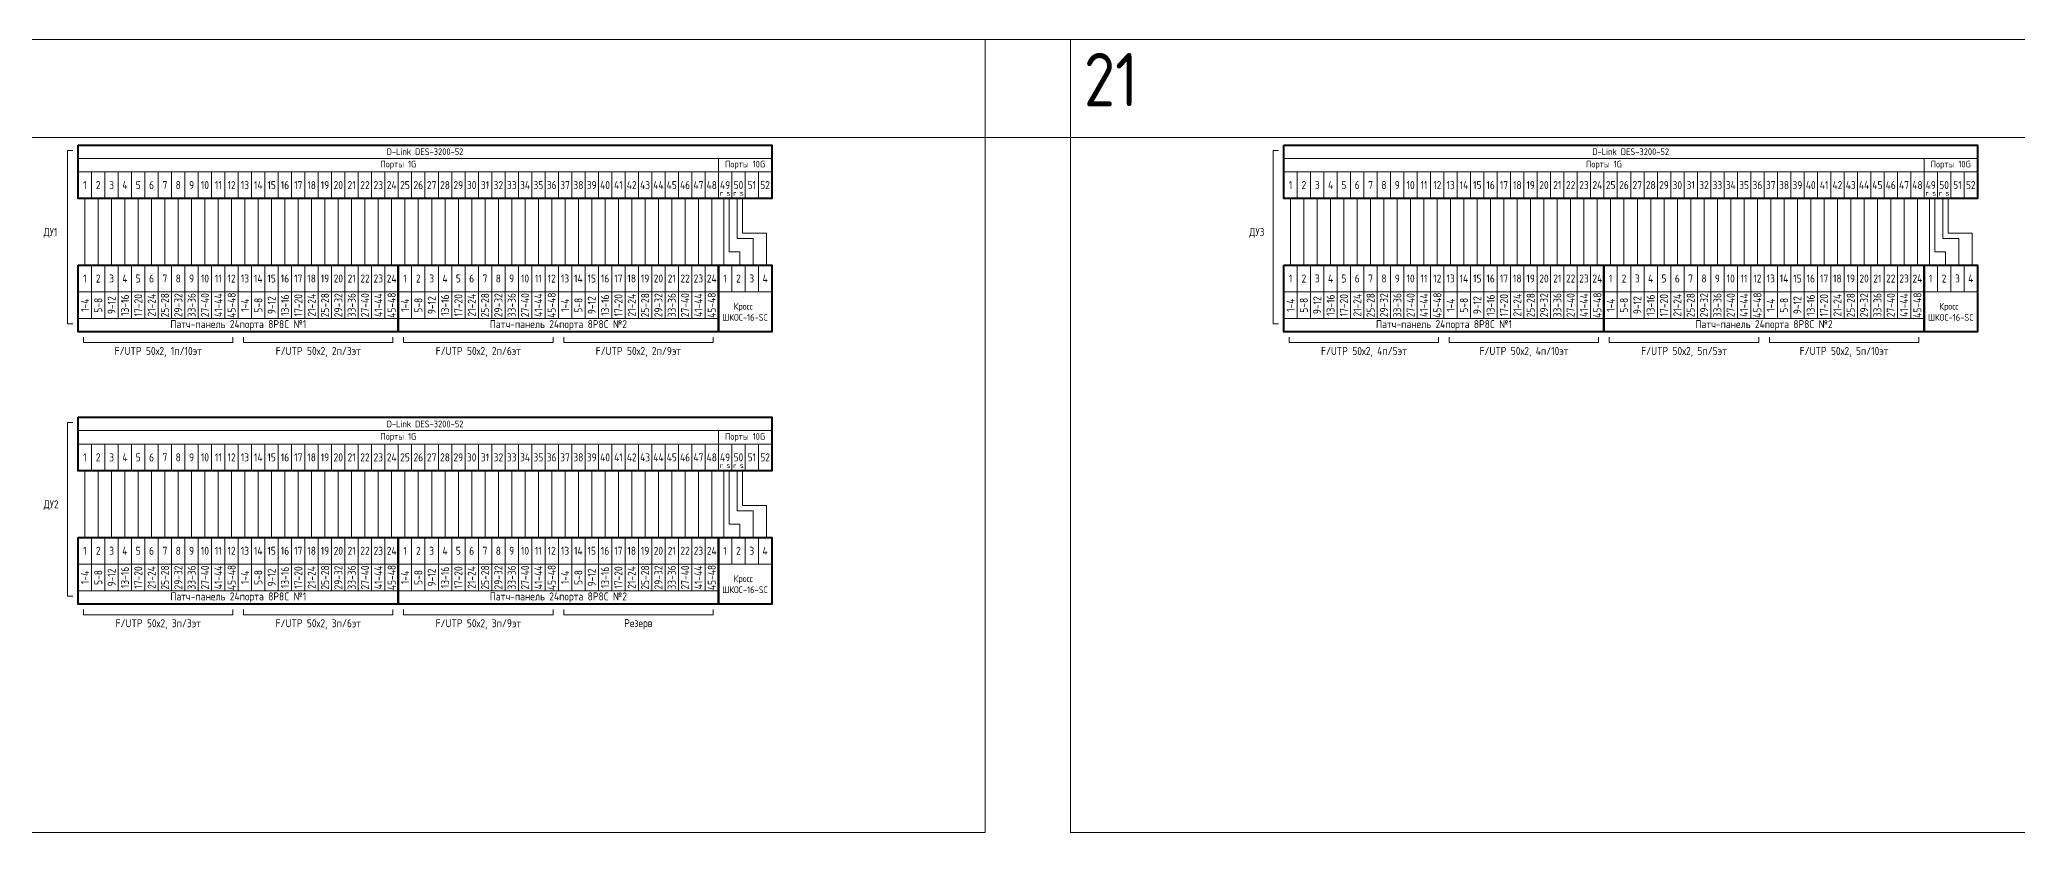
# Model space of a CAD drawing. Extents: x 6775 to 13793, y 2665 to 3972.
# Drawn here: x 8196 to 8938, y 2665 to 2962 of the extents above; entities that cross this region are included whole.
import ezdxf
from ezdxf.enums import TextEntityAlignment as Align

# ---------------------------------------------------------------- set-up
doc = ezdxf.new("R2010")
doc.units = 0
doc.header["$MEASUREMENT"] = 0
doc.layers.get('0').update_dxf_attribs({"linetype": 'CONTINUOUS'})
doc.layers.get('Defpoints').update_dxf_attribs({"linetype": 'CONTINUOUS'})
doc.styles.add('AViewportNPage', font='isocpeur.ttf')
doc.styles.add('мой', font='', dxfattribs={"width": 0.9, "height": 3})
doc.styles.get('мой').set_extended_font_data('GOST Common')

# ---------------------------------------------------------------- blocks, each defined once
blk = doc.blocks.new('*U17')
at = {"color": 7, "linetype": 'Continuous', "lineweight": 15}
blk.add_lwpolyline([(-210, -148.5), (210, -148.5), (210, 148.5), (-210, 148.5)], close=True, dxfattribs=at)
blk = doc.blocks.new('*U18')
at = {"color": 0, "linetype": 'ByBlock', "lineweight": -2, "transparency": 16777216}
for p in [(1356, 0), (1808, 0)]:
    blk.add_blockref('*U17', p, dxfattribs=at)
blk = doc.blocks.new('*U148')
at = {"color": 7, "linetype": 'Continuous', "lineweight": 20}
blk.add_lwpolyline([(2.5, 5), (-2.5, 5), (-2.5, -5), (2.5, -5)], close=True, dxfattribs=at)
blk = doc.blocks.new('*U149')
at = {"color": 0, "linetype": 'ByBlock', "lineweight": -2, "transparency": 16777216}
for p in [(0, 0), (5, 0), (10, 0), (15, 0), (20, 0), (25, 0), (30, 0), (35, 0), (40, 0), (45, 0), (50, 0), (55, 0), (60, 0), (65, 0), (70, 0), (75, 0), (80, 0), (85, 0), (90, 0), (95, 0), (100, 0), (105, 0), (110, 0), (115, 0), (120, 0), (125, 0), (130, 0), (135, 0), (140, 0), (145, 0), (150, 0), (155, 0), (160, 0), (165, 0), (170, 0), (175, 0), (180, 0), (185, 0), (190, 0), (195, 0), (200, 0), (205, 0), (210, 0), (215, 0), (220, 0), (225, 0), (230, 0), (235, 0), (240, 0), (245, 0), (250, 0), (255, 0)]:
    blk.add_blockref('*U148', p, dxfattribs=at)
blk = doc.blocks.new('*U146')
at = {"color": 7, "linetype": 'Continuous', "lineweight": 20}
blk.add_lwpolyline([(0, 12.5), (0, -12.5)], dxfattribs=at)
blk = doc.blocks.new('*U147')
at = {"color": 0, "linetype": 'ByBlock', "lineweight": -2, "transparency": 16777216}
for p in [(0, 0), (5, 0), (10, 0), (15, 0), (20, 0), (25, 0), (30, 0), (35, 0), (40, 0), (45, 0), (50, 0), (55, 0), (60, 0), (65, 0), (70, 0), (75, 0), (80, 0), (85, 0), (90, 0), (95, 0), (100, 0), (105, 0), (110, 0), (115, 0), (120, 0), (125, 0), (130, 0), (135, 0), (140, 0), (145, 0), (150, 0), (155, 0), (160, 0), (165, 0), (170, 0), (175, 0), (180, 0), (185, 0), (190, 0), (195, 0), (200, 0), (205, 0), (210, 0), (215, 0), (220, 0), (225, 0), (230, 0), (235, 0)]:
    blk.add_blockref('*U146', p, dxfattribs=at)
blk = doc.blocks.new('*U141')
at = {"color": 7, "linetype": 'Continuous', "lineweight": 20}
blk.add_lwpolyline([(2.5, 5), (-2.5, 5), (-2.5, -5), (2.5, -5)], close=True, dxfattribs=at)
blk = doc.blocks.new('*U140')
at = {"color": 0, "linetype": 'ByBlock', "lineweight": -2, "transparency": 16777216}
for p in [(0, 0), (5, 0), (10, 0), (15, 0), (20, 0), (25, 0), (30, 0), (35, 0), (40, 0), (45, 0), (50, 0), (55, 0), (60, 0), (65, 0), (70, 0), (75, 0), (80, 0), (85, 0), (90, 0), (95, 0), (100, 0), (105, 0), (110, 0), (115, 0)]:
    blk.add_blockref('*U141', p, dxfattribs=at)
blk = doc.blocks.new('*U142')
at = {"color": 7, "linetype": 'Continuous', "lineweight": 20}
blk.add_lwpolyline([(0, 12.5), (0, -12.5)], dxfattribs=at)
blk = doc.blocks.new('*U143')
at = {"color": 0, "linetype": 'ByBlock', "lineweight": -2, "transparency": 16777216}
for p in [(0, 0), (5, 0), (10, 0), (15, 0), (20, 0), (25, 0), (30, 0), (35, 0), (40, 0), (45, 0), (50, 0), (55, 0), (60, 0), (65, 0), (70, 0), (75, 0), (80, 0), (85, 0), (90, 0), (95, 0), (100, 0), (105, 0), (110, 0), (115, 0)]:
    blk.add_blockref('*U142', p, dxfattribs=at)
blk = doc.blocks.new('*U144')
at = {"color": 7, "linetype": 'Continuous', "lineweight": 20}
blk.add_lwpolyline([(2.5, 5), (-2.5, 5), (-2.5, -5), (2.5, -5)], close=True, dxfattribs=at)
blk = doc.blocks.new('*U145')
at = {"color": 0, "linetype": 'ByBlock', "lineweight": -2, "transparency": 16777216}
for p in [(0, 0), (5, 0), (10, 0), (15, 0), (20, 0), (25, 0), (30, 0), (35, 0), (40, 0), (45, 0), (50, 0), (55, 0), (60, 0), (65, 0), (70, 0), (75, 0), (80, 0), (85, 0), (90, 0), (95, 0), (100, 0), (105, 0), (110, 0), (115, 0), (120, 0), (125, 0), (130, 0), (135, 0), (140, 0), (145, 0), (150, 0), (155, 0), (160, 0), (165, 0), (170, 0), (175, 0), (180, 0), (185, 0), (190, 0), (195, 0), (200, 0), (205, 0), (210, 0), (215, 0), (220, 0), (225, 0), (230, 0), (235, 0), (240, 0), (245, 0), (250, 0), (255, 0)]:
    blk.add_blockref('*U144', p, dxfattribs=at)
blk = doc.blocks.new('*U139')
at = {"color": 7, "linetype": 'Continuous', "lineweight": 20}
blk.add_lwpolyline([(2.5, 5), (-2.5, 5), (-2.5, -5), (2.5, -5)], close=True, dxfattribs=at)
blk = doc.blocks.new('*U138')
at = {"color": 0, "linetype": 'ByBlock', "lineweight": -2, "transparency": 16777216}
for p in [(0, 0), (5, 0), (10, 0), (15, 0), (20, 0), (25, 0), (30, 0), (35, 0), (40, 0), (45, 0), (50, 0), (55, 0), (60, 0), (65, 0), (70, 0), (75, 0), (80, 0), (85, 0), (90, 0), (95, 0), (100, 0), (105, 0), (110, 0), (115, 0)]:
    blk.add_blockref('*U139', p, dxfattribs=at)
blk = doc.blocks.new('*T206')
at = {"layer": 'Defpoints', "color": 8, "linetype": 'ByBlock', "lineweight": 0, "transparency": 16777216}
for p, q in [((0, 0), (4068, 0)), ((0, 0), (0, -36.67)), ((452, 0), (452, -36.67)), ((904, 0), (904, -36.67)), ((1356, 0), (1356, -36.67)), ((1808, 0), (1808, -36.67)), ((2260, 0), (2260, -36.67)), ((2712, 0), (2712, -36.67)), ((3164, 0), (3164, -36.67)), ((3616, 0), (3616, -36.67)), ((4068, 0), (4068, -36.67)), ((0, -36.67), (4068, -36.67))]:
    blk.add_line(p, q, dxfattribs=at)
at = {"layer": 'Defpoints', "color": 5, "linetype": 'Continuous', "lineweight": 0, "transparency": 16777216, "char_height": 20, "width": 442, "attachment_point": 1, "style": 'мой'}
for s, insert in [('{\\fGOST Common|b0|i0|c204|p34;15}', (5, -5)), ('{\\fGOST Common|b0|i0|c204|p34;27', (457, -5)), ('23', (909, -5)), ('20', (1361, -5)), ('21', (1813, -5)), ('22', (2265, -5)), ('30', (2717, -5)), ('31', (3169, -5)), ('32', (3621, -5))]:
    blk.add_mtext(s, dxfattribs=dict(at, insert=insert))
blk = doc.blocks.new('*U222')
at = {"color": 7, "linetype": 'Continuous', "lineweight": 20}
blk.add_lwpolyline([(2.5, 5), (-2.5, 5), (-2.5, -5), (2.5, -5)], close=True, dxfattribs=at)
blk = doc.blocks.new('*U223')
at = {"color": 0, "linetype": 'ByBlock', "lineweight": -2, "transparency": 16777216}
for p in [(0, 0), (5, 0), (10, 0), (15, 0), (20, 0), (25, 0), (30, 0), (35, 0), (40, 0), (45, 0), (50, 0), (55, 0), (60, 0), (65, 0), (70, 0), (75, 0), (80, 0), (85, 0), (90, 0), (95, 0), (100, 0), (105, 0), (110, 0), (115, 0), (120, 0), (125, 0), (130, 0), (135, 0), (140, 0), (145, 0), (150, 0), (155, 0), (160, 0), (165, 0), (170, 0), (175, 0), (180, 0), (185, 0), (190, 0), (195, 0), (200, 0), (205, 0), (210, 0), (215, 0), (220, 0), (225, 0), (230, 0), (235, 0), (240, 0), (245, 0), (250, 0), (255, 0)]:
    blk.add_blockref('*U222', p, dxfattribs=at)
blk = doc.blocks.new('*U220')
at = {"color": 7, "linetype": 'Continuous', "lineweight": 20}
blk.add_lwpolyline([(0, 12.5), (0, -12.5)], dxfattribs=at)
blk = doc.blocks.new('*U221')
at = {"color": 0, "linetype": 'ByBlock', "lineweight": -2, "transparency": 16777216}
for p in [(0, 0), (5, 0), (10, 0), (15, 0), (20, 0), (25, 0), (30, 0), (35, 0), (40, 0), (45, 0), (50, 0), (55, 0), (60, 0), (65, 0), (70, 0), (75, 0), (80, 0), (85, 0), (90, 0), (95, 0), (100, 0), (105, 0), (110, 0), (115, 0), (120, 0), (125, 0), (130, 0), (135, 0), (140, 0), (145, 0), (150, 0), (155, 0), (160, 0), (165, 0), (170, 0), (175, 0), (180, 0), (185, 0), (190, 0), (195, 0), (200, 0), (205, 0), (210, 0), (215, 0), (220, 0), (225, 0), (230, 0), (235, 0)]:
    blk.add_blockref('*U220', p, dxfattribs=at)
blk = doc.blocks.new('*U224')
at = {"color": 7, "linetype": 'Continuous', "lineweight": 20}
blk.add_lwpolyline([(2.5, 5), (-2.5, 5), (-2.5, -5), (2.5, -5)], close=True, dxfattribs=at)
blk = doc.blocks.new('*U231')
at = {"color": 0, "linetype": 'ByBlock', "lineweight": -2, "transparency": 16777216}
for p in [(0, 0), (5, 0), (10, 0), (15, 0), (20, 0), (25, 0), (30, 0), (35, 0), (40, 0), (45, 0), (50, 0), (55, 0), (60, 0), (65, 0), (70, 0), (75, 0), (80, 0), (85, 0), (90, 0), (95, 0), (100, 0), (105, 0), (110, 0), (115, 0)]:
    blk.add_blockref('*U224', p, dxfattribs=at)
blk = doc.blocks.new('*U225')
at = {"color": 7, "linetype": 'Continuous', "lineweight": 20}
blk.add_lwpolyline([(0, 12.5), (0, -12.5)], dxfattribs=at)
blk = doc.blocks.new('*U226')
at = {"color": 0, "linetype": 'ByBlock', "lineweight": -2, "transparency": 16777216}
for p in [(0, 0), (5, 0), (10, 0), (15, 0), (20, 0), (25, 0), (30, 0), (35, 0), (40, 0), (45, 0), (50, 0), (55, 0), (60, 0), (65, 0), (70, 0), (75, 0), (80, 0), (85, 0), (90, 0), (95, 0), (100, 0), (105, 0), (110, 0), (115, 0)]:
    blk.add_blockref('*U225', p, dxfattribs=at)
blk = doc.blocks.new('*U227')
at = {"color": 7, "linetype": 'Continuous', "lineweight": 20}
blk.add_lwpolyline([(2.5, 5), (-2.5, 5), (-2.5, -5), (2.5, -5)], close=True, dxfattribs=at)
blk = doc.blocks.new('*U228')
at = {"color": 0, "linetype": 'ByBlock', "lineweight": -2, "transparency": 16777216}
for p in [(0, 0), (5, 0), (10, 0), (15, 0), (20, 0), (25, 0), (30, 0), (35, 0), (40, 0), (45, 0), (50, 0), (55, 0), (60, 0), (65, 0), (70, 0), (75, 0), (80, 0), (85, 0), (90, 0), (95, 0), (100, 0), (105, 0), (110, 0), (115, 0), (120, 0), (125, 0), (130, 0), (135, 0), (140, 0), (145, 0), (150, 0), (155, 0), (160, 0), (165, 0), (170, 0), (175, 0), (180, 0), (185, 0), (190, 0), (195, 0), (200, 0), (205, 0), (210, 0), (215, 0), (220, 0), (225, 0), (230, 0), (235, 0), (240, 0), (245, 0), (250, 0), (255, 0)]:
    blk.add_blockref('*U227', p, dxfattribs=at)
blk = doc.blocks.new('*U230')
at = {"color": 7, "linetype": 'Continuous', "lineweight": 20}
blk.add_lwpolyline([(2.5, 5), (-2.5, 5), (-2.5, -5), (2.5, -5)], close=True, dxfattribs=at)
blk = doc.blocks.new('*U229')
at = {"color": 0, "linetype": 'ByBlock', "lineweight": -2, "transparency": 16777216}
for p in [(0, 0), (5, 0), (10, 0), (15, 0), (20, 0), (25, 0), (30, 0), (35, 0), (40, 0), (45, 0), (50, 0), (55, 0), (60, 0), (65, 0), (70, 0), (75, 0), (80, 0), (85, 0), (90, 0), (95, 0), (100, 0), (105, 0), (110, 0), (115, 0)]:
    blk.add_blockref('*U230', p, dxfattribs=at)
blk = doc.blocks.new('*U261')
at = {"color": 7, "linetype": 'Continuous', "lineweight": 20}
blk.add_lwpolyline([(2.5, 5), (-2.5, 5), (-2.5, -5), (2.5, -5)], close=True, dxfattribs=at)
blk = doc.blocks.new('*U262')
at = {"color": 0, "linetype": 'ByBlock', "lineweight": -2, "transparency": 16777216}
for p in [(0, 0), (5, 0), (10, 0), (15, 0), (20, 0), (25, 0), (30, 0), (35, 0), (40, 0), (45, 0), (50, 0), (55, 0), (60, 0), (65, 0), (70, 0), (75, 0), (80, 0), (85, 0), (90, 0), (95, 0), (100, 0), (105, 0), (110, 0), (115, 0), (120, 0), (125, 0), (130, 0), (135, 0), (140, 0), (145, 0), (150, 0), (155, 0), (160, 0), (165, 0), (170, 0), (175, 0), (180, 0), (185, 0), (190, 0), (195, 0), (200, 0), (205, 0), (210, 0), (215, 0), (220, 0), (225, 0), (230, 0), (235, 0), (240, 0), (245, 0), (250, 0), (255, 0)]:
    blk.add_blockref('*U261', p, dxfattribs=at)
blk = doc.blocks.new('*U265')
at = {"color": 7, "linetype": 'Continuous', "lineweight": 20}
blk.add_lwpolyline([(0, 12.5), (0, -12.5)], dxfattribs=at)
blk = doc.blocks.new('*U266')
at = {"color": 0, "linetype": 'ByBlock', "lineweight": -2, "transparency": 16777216}
for p in [(0, 0), (5, 0), (10, 0), (15, 0), (20, 0), (25, 0), (30, 0), (35, 0), (40, 0), (45, 0), (50, 0), (55, 0), (60, 0), (65, 0), (70, 0), (75, 0), (80, 0), (85, 0), (90, 0), (95, 0), (100, 0), (105, 0), (110, 0), (115, 0), (120, 0), (125, 0), (130, 0), (135, 0), (140, 0), (145, 0), (150, 0), (155, 0), (160, 0), (165, 0), (170, 0), (175, 0), (180, 0), (185, 0), (190, 0), (195, 0), (200, 0), (205, 0), (210, 0), (215, 0), (220, 0), (225, 0), (230, 0), (235, 0)]:
    blk.add_blockref('*U265', p, dxfattribs=at)
blk = doc.blocks.new('*U258')
at = {"color": 7, "linetype": 'Continuous', "lineweight": 20}
blk.add_lwpolyline([(2.5, 5), (-2.5, 5), (-2.5, -5), (2.5, -5)], close=True, dxfattribs=at)
blk = doc.blocks.new('*U257')
at = {"color": 0, "linetype": 'ByBlock', "lineweight": -2, "transparency": 16777216}
for p in [(0, 0), (5, 0), (10, 0), (15, 0), (20, 0), (25, 0), (30, 0), (35, 0), (40, 0), (45, 0), (50, 0), (55, 0), (60, 0), (65, 0), (70, 0), (75, 0), (80, 0), (85, 0), (90, 0), (95, 0), (100, 0), (105, 0), (110, 0), (115, 0)]:
    blk.add_blockref('*U258', p, dxfattribs=at)
blk = doc.blocks.new('*U259')
at = {"color": 7, "linetype": 'Continuous', "lineweight": 20}
blk.add_lwpolyline([(0, 12.5), (0, -12.5)], dxfattribs=at)
blk = doc.blocks.new('*U260')
at = {"color": 0, "linetype": 'ByBlock', "lineweight": -2, "transparency": 16777216}
for p in [(0, 0), (5, 0), (10, 0), (15, 0), (20, 0), (25, 0), (30, 0), (35, 0), (40, 0), (45, 0), (50, 0), (55, 0), (60, 0), (65, 0), (70, 0), (75, 0), (80, 0), (85, 0), (90, 0), (95, 0), (100, 0), (105, 0), (110, 0), (115, 0)]:
    blk.add_blockref('*U259', p, dxfattribs=at)
blk = doc.blocks.new('*U263')
at = {"color": 7, "linetype": 'Continuous', "lineweight": 20}
blk.add_lwpolyline([(2.5, 5), (-2.5, 5), (-2.5, -5), (2.5, -5)], close=True, dxfattribs=at)
blk = doc.blocks.new('*U264')
at = {"color": 0, "linetype": 'ByBlock', "lineweight": -2, "transparency": 16777216}
for p in [(0, 0), (5, 0), (10, 0), (15, 0), (20, 0), (25, 0), (30, 0), (35, 0), (40, 0), (45, 0), (50, 0), (55, 0), (60, 0), (65, 0), (70, 0), (75, 0), (80, 0), (85, 0), (90, 0), (95, 0), (100, 0), (105, 0), (110, 0), (115, 0), (120, 0), (125, 0), (130, 0), (135, 0), (140, 0), (145, 0), (150, 0), (155, 0), (160, 0), (165, 0), (170, 0), (175, 0), (180, 0), (185, 0), (190, 0), (195, 0), (200, 0), (205, 0), (210, 0), (215, 0), (220, 0), (225, 0), (230, 0), (235, 0), (240, 0), (245, 0), (250, 0), (255, 0)]:
    blk.add_blockref('*U263', p, dxfattribs=at)
blk = doc.blocks.new('*U256')
at = {"color": 7, "linetype": 'Continuous', "lineweight": 20}
blk.add_lwpolyline([(2.5, 5), (-2.5, 5), (-2.5, -5), (2.5, -5)], close=True, dxfattribs=at)
blk = doc.blocks.new('*U255')
at = {"color": 0, "linetype": 'ByBlock', "lineweight": -2, "transparency": 16777216}
for p in [(0, 0), (5, 0), (10, 0), (15, 0), (20, 0), (25, 0), (30, 0), (35, 0), (40, 0), (45, 0), (50, 0), (55, 0), (60, 0), (65, 0), (70, 0), (75, 0), (80, 0), (85, 0), (90, 0), (95, 0), (100, 0), (105, 0), (110, 0), (115, 0)]:
    blk.add_blockref('*U256', p, dxfattribs=at)

msp = doc.modelspace()

# ---------------------------------------------------------------- linework, layer by layer
at = {"color": 7, "linetype": 'Continuous', "lineweight": 20}
for points in [[(8211, 2917.5), (8471, 2917.5), (8471, 2922.5), (8211, 2922.5)], [(8663, 2917.5), (8923, 2917.5), (8923, 2922.5), (8663, 2922.5)], [(8211, 2912.5), (8451, 2912.5), (8451, 2917.5), (8211, 2917.5)], [(8451, 2917.5), (8471, 2917.5), (8471, 2912.5), (8451, 2912.5)], [(8663, 2912.5), (8903, 2912.5), (8903, 2917.5), (8663, 2917.5)], [(8903, 2917.5), (8923, 2917.5), (8923, 2912.5), (8903, 2912.5)], [(8211, 2815.5), (8471, 2815.5), (8471, 2820.5), (8211, 2820.5)], [(8211, 2810.5), (8451, 2810.5), (8451, 2815.5), (8211, 2815.5)], [(8451, 2815.5), (8471, 2815.5), (8471, 2810.5), (8451, 2810.5)]]:
    msp.add_lwpolyline(points, close=True, dxfattribs=at)
at = {"color": 7, "linetype": 'Continuous', "lineweight": 40}
for points in [[(8211, 2922.5), (8471, 2922.5), (8471, 2902.5), (8211, 2902.5)], [(8663, 2922.5), (8923, 2922.5), (8923, 2902.5), (8663, 2902.5)], [(8211, 2877.5), (8331, 2877.5), (8331, 2852.5), (8211, 2852.5)], [(8331, 2877.5), (8451, 2877.5), (8451, 2852.5), (8331, 2852.5)], [(8451, 2877.5), (8471, 2877.5), (8471, 2852.5), (8451, 2852.5)], [(8663, 2877.5), (8783, 2877.5), (8783, 2852.5), (8663, 2852.5)], [(8783, 2877.5), (8903, 2877.5), (8903, 2852.5), (8783, 2852.5)], [(8903, 2877.5), (8923, 2877.5), (8923, 2852.5), (8903, 2852.5)], [(8211, 2820.5), (8471, 2820.5), (8471, 2800.5), (8211, 2800.5)], [(8211, 2775.5), (8331, 2775.5), (8331, 2750.5), (8211, 2750.5)], [(8331, 2775.5), (8451, 2775.5), (8451, 2750.5), (8331, 2750.5)], [(8451, 2775.5), (8471, 2775.5), (8471, 2750.5), (8451, 2750.5)]]:
    msp.add_lwpolyline(points, close=True, dxfattribs=at)
at = {"color": 7, "linetype": 'Continuous', "lineweight": 20}
for points in [[(8209, 2920.5), (8207, 2920.5), (8207, 2855.5), (8209, 2855.5)], [(8661, 2920.5), (8659, 2920.5), (8659, 2855.5), (8661, 2855.5)], [(8453, 2902.5), (8453, 2877.5)], [(8455, 2902.5), (8455, 2882.5), (8459, 2882.5), (8459, 2877.5)], [(8458, 2902.5), (8458, 2887.5), (8464, 2887.5), (8464, 2877.5)], [(8460, 2902.5), (8460, 2889.5), (8469, 2889.5), (8469, 2877.5)], [(8905, 2902.5), (8905, 2877.5)], [(8907, 2902.5), (8907, 2882.5), (8911, 2882.5), (8911, 2877.5)], [(8910, 2902.5), (8910, 2887.5), (8916, 2887.5), (8916, 2877.5)], [(8912, 2902.5), (8912, 2889.5), (8921, 2889.5), (8921, 2877.5)], [(8213, 2850.5), (8213, 2848.5), (8269, 2848.5), (8269, 2850.5)], [(8273, 2850.5), (8273, 2848.5), (8329, 2848.5), (8329, 2850.5)], [(8333, 2850.5), (8333, 2848.5), (8389, 2848.5), (8389, 2850.5)], [(8393, 2850.5), (8393, 2848.5), (8449, 2848.5), (8449, 2850.5)], [(8665, 2850.5), (8665, 2848.5), (8721, 2848.5), (8721, 2850.5)], [(8725, 2850.5), (8725, 2848.5), (8781, 2848.5), (8781, 2850.5)], [(8785, 2850.5), (8785, 2848.5), (8841, 2848.5), (8841, 2850.5)], [(8845, 2850.5), (8845, 2848.5), (8901, 2848.5), (8901, 2850.5)], [(8209, 2818.5), (8207, 2818.5), (8207, 2753.5), (8209, 2753.5)], [(8453, 2800.5), (8453, 2775.5)], [(8455, 2800.5), (8455, 2780.5), (8459, 2780.5), (8459, 2775.5)], [(8458, 2800.5), (8458, 2785.5), (8464, 2785.5), (8464, 2775.5)], [(8460, 2800.5), (8460, 2787.5), (8469, 2787.5), (8469, 2775.5)], [(8213, 2748.5), (8213, 2746.5), (8269, 2746.5), (8269, 2748.5)], [(8273, 2748.5), (8273, 2746.5), (8329, 2746.5), (8329, 2748.5)], [(8333, 2748.5), (8333, 2746.5), (8389, 2746.5), (8389, 2748.5)], [(8393, 2748.5), (8393, 2746.5), (8449, 2746.5), (8449, 2748.5)]]:
    msp.add_lwpolyline(points, dxfattribs=at)

# ---------------------------------------------------------------- block references
at = {"color": 7, "linetype": 'Continuous', "lineweight": 15}
msp.add_blockref('*U18', (6985, 2813.5), dxfattribs=at)
msp.add_blockref('*T206', (6775, 2962))
at = {"color": 7, "linetype": 'Continuous', "lineweight": 20}
for name, p in [('*U223', (8213.5, 2907.5)), ('*U149', (8665.5, 2907.5)), ('*U221', (8213.5, 2890)), ('*U226', (8213.5, 2890)), ('*U147', (8665.5, 2890)), ('*U143', (8665.5, 2890)), ('*U228', (8213.5, 2872.5)), ('*U145', (8665.5, 2872.5)), ('*U231', (8213.5, 2862.5)), ('*U229', (8333.5, 2862.5)), ('*U140', (8665.5, 2862.5)), ('*U138', (8785.5, 2862.5)), ('*U262', (8213.5, 2805.5)), ('*U266', (8213.5, 2788)), ('*U260', (8213.5, 2788)), ('*U264', (8213.5, 2770.5)), ('*U257', (8213.5, 2760.5)), ('*U255', (8333.5, 2760.5))]:
    msp.add_blockref(name, p, dxfattribs=at)

# ---------------------------------------------------------------- texts
at = {"color": 7, "style": 'мой', "width": 0.9}
for s, height, rotation, p in [('1', 3, 359.86157, (8213.5, 2907.5)), ('2', 3, 359.86157, (8218.5, 2907.5)), ('3', 3, 359.86157, (8223.5, 2907.5)), ('4', 3, 359.86157, (8228.5, 2907.5)), ('5', 3, 359.86157, (8233.5, 2907.5)), ('6', 3, 359.86157, (8238.5, 2907.5)), ('7', 3, 359.86157, (8243.5, 2907.5)), ('8', 3, 359.86157, (8248.5, 2907.5)), ('9', 3, 359.86157, (8253.5, 2907.5)), ('10', 3, 359.86157, (8258.5, 2907.5)), ('11', 3, 359.86157, (8263.5, 2907.5)), ('12', 3, 359.86157, (8268.5, 2907.5)), ('13', 3, 359.86157, (8273.5, 2907.5)), ('14', 3, 359.86157, (8278.5, 2907.5)), ('15', 3, 359.86157, (8283.5, 2907.5)), ('16', 3, 359.86157, (8288.5, 2907.5)), ('17', 3, 359.86157, (8293.5, 2907.5)), ('18', 3, 359.86157, (8298.5, 2907.5)), ('19', 3, 359.86157, (8303.5, 2907.5)), ('20', 3, 359.86157, (8308.5, 2907.5)), ('21', 3, 359.86157, (8313.5, 2907.5)), ('22', 3, 359.86157, (8318.5, 2907.5)), ('23', 3, 359.86157, (8323.5, 2907.5)), ('24', 3, 359.86157, (8328.5, 2907.5)), ('25', 3, 359.86157, (8333.5, 2907.5)), ('26', 3, 359.86157, (8338.5, 2907.5)), ('27', 3, 359.86157, (8343.5, 2907.5)), ('28', 3, 359.86157, (8348.5, 2907.5)), ('29', 3, 359.86157, (8353.5, 2907.5)), ('30', 3, 359.86157, (8358.5, 2907.5)), ('31', 3, 359.86157, (8363.5, 2907.5)), ('32', 3, 359.86157, (8368.5, 2907.5)), ('33', 3, 359.86157, (8373.5, 2907.5)), ('34', 3, 359.86157, (8378.5, 2907.5)), ('35', 3, 359.86157, (8383.5, 2907.5)), ('36', 3, 359.86157, (8388.5, 2907.5)), ('37', 3, 359.86157, (8393.5, 2907.5)), ('38', 3, 359.86157, (8398.5, 2907.5)), ('39', 3, 359.86157, (8403.5, 2907.5)), ('40', 3, 359.86157, (8408.5, 2907.5)), ('41', 3, 359.86157, (8413.5, 2907.5)), ('42', 3, 359.86157, (8418.5, 2907.5)), ('43', 3, 359.86157, (8423.5, 2907.5)), ('44', 3, 359.86157, (8428.5, 2907.5)), ('45', 3, 359.86157, (8433.5, 2907.5)), ('46', 3, 359.86157, (8438.5, 2907.5)), ('47', 3, 359.86157, (8443.5, 2907.5)), ('48', 3, 359.86157, (8448.5, 2907.5)), ('49', 3, 359.86157, (8453.5, 2907.5)), ('50', 3, 359.86157, (8458.5, 2907.5)), ('51', 3, 359.86157, (8463.5, 2907.5)), ('52', 3, 359.86157, (8468.5, 2907.5)), ('1', 3, 359.86157, (8665.5, 2907.5)), ('2', 3, 359.86157, (8670.5, 2907.5)), ('3', 3, 359.86157, (8675.5, 2907.5)), ('4', 3, 359.86157, (8680.5, 2907.5)), ('5', 3, 359.86157, (8685.5, 2907.5)), ('6', 3, 359.86157, (8690.5, 2907.5)), ('7', 3, 359.86157, (8695.5, 2907.5)), ('8', 3, 359.86157, (8700.5, 2907.5)), ('9', 3, 359.86157, (8705.5, 2907.5)), ('10', 3, 359.86157, (8710.5, 2907.5)), ('11', 3, 359.86157, (8715.5, 2907.5)), ('12', 3, 359.86157, (8720.5, 2907.5)), ('13', 3, 359.86157, (8725.5, 2907.5)), ('14', 3, 359.86157, (8730.5, 2907.5)), ('15', 3, 359.86157, (8735.5, 2907.5)), ('16', 3, 359.86157, (8740.5, 2907.5)), ('17', 3, 359.86157, (8745.5, 2907.5)), ('18', 3, 359.86157, (8750.5, 2907.5)), ('19', 3, 359.86157, (8755.5, 2907.5)), ('20', 3, 359.86157, (8760.5, 2907.5)), ('21', 3, 359.86157, (8765.5, 2907.5)), ('22', 3, 359.86157, (8770.5, 2907.5)), ('23', 3, 359.86157, (8775.5, 2907.5)), ('24', 3, 359.86157, (8780.5, 2907.5)), ('25', 3, 359.86157, (8785.5, 2907.5)), ('26', 3, 359.86157, (8790.5, 2907.5)), ('27', 3, 359.86157, (8795.5, 2907.5)), ('28', 3, 359.86157, (8800.5, 2907.5)), ('29', 3, 359.86157, (8805.5, 2907.5)), ('30', 3, 359.86157, (8810.5, 2907.5)), ('31', 3, 359.86157, (8815.5, 2907.5)), ('32', 3, 359.86157, (8820.5, 2907.5)), ('33', 3, 359.86157, (8825.5, 2907.5)), ('34', 3, 359.86157, (8830.5, 2907.5)), ('35', 3, 359.86157, (8835.5, 2907.5)), ('36', 3, 359.86157, (8840.5, 2907.5)), ('37', 3, 359.86157, (8845.5, 2907.5)), ('38', 3, 359.86157, (8850.5, 2907.5)), ('39', 3, 359.86157, (8855.5, 2907.5)), ('40', 3, 359.86157, (8860.5, 2907.5)), ('41', 3, 359.86157, (8865.5, 2907.5)), ('42', 3, 359.86157, (8870.5, 2907.5)), ('43', 3, 359.86157, (8875.5, 2907.5)), ('44', 3, 359.86157, (8880.5, 2907.5)), ('45', 3, 359.86157, (8885.5, 2907.5)), ('46', 3, 359.86157, (8890.5, 2907.5)), ('47', 3, 359.86157, (8895.5, 2907.5)), ('48', 3, 359.86157, (8900.5, 2907.5)), ('49', 3, 359.86157, (8905.5, 2907.5)), ('50', 3, 359.86157, (8910.5, 2907.5)), ('51', 3, 359.86157, (8915.5, 2907.5)), ('52', 3, 359.86157, (8920.5, 2907.5)), ('r s', 2, 359.86157, (8453.5, 2904.5)), ('r s', 2, 359.86157, (8458.5, 2904.5)), ('r s', 2, 359.86157, (8905.5, 2904.5)), ('r s', 2, 359.86157, (8910.5, 2904.5)), ('1', 3, 359.86157, (8213.5, 2872.5)), ('1', 3, 359.86157, (8213.5, 2872.5)), ('2', 3, 359.86157, (8218.5, 2872.5)), ('3', 3, 359.86157, (8223.5, 2872.5)), ('4', 3, 359.86157, (8228.5, 2872.5)), ('5', 3, 359.86157, (8233.5, 2872.5)), ('6', 3, 359.86157, (8238.5, 2872.5)), ('7', 3, 359.86157, (8243.5, 2872.5)), ('8', 3, 359.86157, (8248.5, 2872.5)), ('9', 3, 359.86157, (8253.5, 2872.5)), ('10', 3, 359.86157, (8258.5, 2872.5)), ('11', 3, 359.86157, (8263.5, 2872.5)), ('12', 3, 359.86157, (8268.5, 2872.5)), ('13', 3, 359.86157, (8273.5, 2872.5)), ('14', 3, 359.86157, (8278.5, 2872.5)), ('15', 3, 359.86157, (8283.5, 2872.5)), ('16', 3, 359.86157, (8288.5, 2872.5)), ('17', 3, 359.86157, (8293.5, 2872.5)), ('18', 3, 359.86157, (8298.5, 2872.5)), ('19', 3, 359.86157, (8303.5, 2872.5)), ('20', 3, 359.86157, (8308.5, 2872.5)), ('21', 3, 359.86157, (8313.5, 2872.5)), ('22', 3, 359.86157, (8318.5, 2872.5)), ('23', 3, 359.86157, (8323.5, 2872.5)), ('24', 3, 359.86157, (8328.5, 2872.5)), ('1', 3, 359.86157, (8333.5, 2872.5)), ('1', 3, 359.86157, (8333.5, 2872.5)), ('2', 3, 359.86157, (8338.5, 2872.5)), ('3', 3, 359.86157, (8343.5, 2872.5)), ('4', 3, 359.86157, (8348.5, 2872.5)), ('5', 3, 359.86157, (8353.5, 2872.5)), ('6', 3, 359.86157, (8358.5, 2872.5)), ('7', 3, 359.86157, (8363.5, 2872.5)), ('8', 3, 359.86157, (8368.5, 2872.5)), ('9', 3, 359.86157, (8373.5, 2872.5)), ('10', 3, 359.86157, (8378.5, 2872.5)), ('11', 3, 359.86157, (8383.5, 2872.5)), ('12', 3, 359.86157, (8388.5, 2872.5)), ('13', 3, 359.86157, (8393.5, 2872.5)), ('14', 3, 359.86157, (8398.5, 2872.5)), ('15', 3, 359.86157, (8403.5, 2872.5)), ('16', 3, 359.86157, (8408.5, 2872.5)), ('17', 3, 359.86157, (8413.5, 2872.5)), ('18', 3, 359.86157, (8418.5, 2872.5)), ('19', 3, 359.86157, (8423.5, 2872.5)), ('20', 3, 359.86157, (8428.5, 2872.5)), ('21', 3, 359.86157, (8433.5, 2872.5)), ('22', 3, 359.86157, (8438.5, 2872.5)), ('23', 3, 359.86157, (8443.5, 2872.5)), ('24', 3, 359.86157, (8448.5, 2872.5)), ('1', 3, 359.86157, (8453.5, 2872.5)), ('2', 3, 359.86157, (8458.5, 2872.5)), ('3', 3, 359.86157, (8463.5, 2872.5)), ('4', 3, 359.86157, (8468.5, 2872.5)), ('1', 3, 359.86157, (8665.5, 2872.5)), ('1', 3, 359.86157, (8665.5, 2872.5)), ('2', 3, 359.86157, (8670.5, 2872.5)), ('3', 3, 359.86157, (8675.5, 2872.5)), ('4', 3, 359.86157, (8680.5, 2872.5)), ('5', 3, 359.86157, (8685.5, 2872.5)), ('6', 3, 359.86157, (8690.5, 2872.5)), ('7', 3, 359.86157, (8695.5, 2872.5)), ('8', 3, 359.86157, (8700.5, 2872.5)), ('9', 3, 359.86157, (8705.5, 2872.5)), ('10', 3, 359.86157, (8710.5, 2872.5)), ('11', 3, 359.86157, (8715.5, 2872.5)), ('12', 3, 359.86157, (8720.5, 2872.5)), ('13', 3, 359.86157, (8725.5, 2872.5)), ('14', 3, 359.86157, (8730.5, 2872.5)), ('15', 3, 359.86157, (8735.5, 2872.5)), ('16', 3, 359.86157, (8740.5, 2872.5)), ('17', 3, 359.86157, (8745.5, 2872.5)), ('18', 3, 359.86157, (8750.5, 2872.5)), ('19', 3, 359.86157, (8755.5, 2872.5)), ('20', 3, 359.86157, (8760.5, 2872.5)), ('21', 3, 359.86157, (8765.5, 2872.5)), ('22', 3, 359.86157, (8770.5, 2872.5)), ('23', 3, 359.86157, (8775.5, 2872.5)), ('24', 3, 359.86157, (8780.5, 2872.5)), ('1', 3, 359.86157, (8785.5, 2872.5)), ('1', 3, 359.86157, (8785.5, 2872.5)), ('2', 3, 359.86157, (8790.5, 2872.5)), ('3', 3, 359.86157, (8795.5, 2872.5)), ('4', 3, 359.86157, (8800.5, 2872.5)), ('5', 3, 359.86157, (8805.5, 2872.5)), ('6', 3, 359.86157, (8810.5, 2872.5)), ('7', 3, 359.86157, (8815.5, 2872.5)), ('8', 3, 359.86157, (8820.5, 2872.5)), ('9', 3, 359.86157, (8825.5, 2872.5)), ('10', 3, 359.86157, (8830.5, 2872.5)), ('11', 3, 359.86157, (8835.5, 2872.5)), ('12', 3, 359.86157, (8840.5, 2872.5)), ('13', 3, 359.86157, (8845.5, 2872.5)), ('14', 3, 359.86157, (8850.5, 2872.5)), ('15', 3, 359.86157, (8855.5, 2872.5)), ('16', 3, 359.86157, (8860.5, 2872.5)), ('17', 3, 359.86157, (8865.5, 2872.5)), ('18', 3, 359.86157, (8870.5, 2872.5)), ('19', 3, 359.86157, (8875.5, 2872.5)), ('20', 3, 359.86157, (8880.5, 2872.5)), ('21', 3, 359.86157, (8885.5, 2872.5)), ('22', 3, 359.86157, (8890.5, 2872.5)), ('23', 3, 359.86157, (8895.5, 2872.5)), ('24', 3, 359.86157, (8900.5, 2872.5)), ('1', 3, 359.86157, (8905.5, 2872.5)), ('2', 3, 359.86157, (8910.5, 2872.5)), ('3', 3, 359.86157, (8915.5, 2872.5)), ('4', 3, 359.86157, (8920.5, 2872.5)), ('1-4', 3, 89.86157, (8213.5, 2862.5)), ('5-8', 3, 89.86157, (8218.5, 2862.5)), ('9-12', 3, 89.86157, (8223.5, 2862.5)), ('13-16', 3, 89.86157, (8228.5, 2862.5)), ('17-20', 3, 89.86157, (8233.5, 2862.5)), ('21-24', 3, 89.86157, (8238.5, 2862.5)), ('25-28', 3, 89.86157, (8243.5, 2862.5)), ('29-32', 3, 89.86157, (8248.5, 2862.5)), ('33-36', 3, 89.86157, (8253.5, 2862.5)), ('27-40', 3, 89.86157, (8258.5, 2862.5)), ('41-44', 3, 89.86157, (8263.5, 2862.5)), ('45-48', 3, 89.86157, (8268.5, 2862.5)), ('1-4', 3, 89.86157, (8273.5, 2862.5)), ('5-8', 3, 89.86157, (8278.5, 2862.5)), ('9-12', 3, 89.86157, (8283.5, 2862.5)), ('13-16', 3, 89.86157, (8288.5, 2862.5)), ('17-20', 3, 89.86157, (8293.5, 2862.5)), ('21-24', 3, 89.86157, (8298.5, 2862.5)), ('25-28', 3, 89.86157, (8303.5, 2862.5)), ('29-32', 3, 89.86157, (8308.5, 2862.5)), ('33-36', 3, 89.86157, (8313.5, 2862.5)), ('27-40', 3, 89.86157, (8318.5, 2862.5)), ('41-44', 3, 89.86157, (8323.5, 2862.5)), ('45-48', 3, 89.86157, (8328.5, 2862.5)), ('1-4', 3, 89.86157, (8333.5, 2862.5)), ('5-8', 3, 89.86157, (8338.5, 2862.5)), ('9-12', 3, 89.86157, (8343.5, 2862.5)), ('13-16', 3, 89.86157, (8348.5, 2862.5)), ('17-20', 3, 89.86157, (8353.5, 2862.5)), ('21-24', 3, 89.86157, (8358.5, 2862.5)), ('25-28', 3, 89.86157, (8363.5, 2862.5)), ('29-32', 3, 89.86157, (8368.5, 2862.5)), ('33-36', 3, 89.86157, (8373.5, 2862.5)), ('27-40', 3, 89.86157, (8378.5, 2862.5)), ('41-44', 3, 89.86157, (8383.5, 2862.5)), ('45-48', 3, 89.86157, (8388.5, 2862.5)), ('1-4', 3, 89.86157, (8393.5, 2862.5)), ('5-8', 3, 89.86157, (8398.5, 2862.5)), ('9-12', 3, 89.86157, (8403.5, 2862.5)), ('13-16', 3, 89.86157, (8408.5, 2862.5)), ('17-20', 3, 89.86157, (8413.5, 2862.5)), ('21-24', 3, 89.86157, (8418.5, 2862.5)), ('25-28', 3, 89.86157, (8423.5, 2862.5)), ('29-32', 3, 89.86157, (8428.5, 2862.5)), ('33-36', 3, 89.86157, (8433.5, 2862.5)), ('27-40', 3, 89.86157, (8438.5, 2862.5)), ('41-44', 3, 89.86157, (8443.5, 2862.5)), ('45-48', 3, 89.86157, (8448.5, 2862.5)), ('1-4', 3, 89.86157, (8665.5, 2862.5)), ('5-8', 3, 89.86157, (8670.5, 2862.5)), ('9-12', 3, 89.86157, (8675.5, 2862.5)), ('13-16', 3, 89.86157, (8680.5, 2862.5)), ('17-20', 3, 89.86157, (8685.5, 2862.5)), ('21-24', 3, 89.86157, (8690.5, 2862.5)), ('25-28', 3, 89.86157, (8695.5, 2862.5)), ('29-32', 3, 89.86157, (8700.5, 2862.5)), ('33-36', 3, 89.86157, (8705.5, 2862.5)), ('27-40', 3, 89.86157, (8710.5, 2862.5)), ('41-44', 3, 89.86157, (8715.5, 2862.5)), ('45-48', 3, 89.86157, (8720.5, 2862.5)), ('1-4', 3, 89.86157, (8725.5, 2862.5)), ('5-8', 3, 89.86157, (8730.5, 2862.5)), ('9-12', 3, 89.86157, (8735.5, 2862.5)), ('13-16', 3, 89.86157, (8740.5, 2862.5)), ('17-20', 3, 89.86157, (8745.5, 2862.5)), ('21-24', 3, 89.86157, (8750.5, 2862.5)), ('25-28', 3, 89.86157, (8755.5, 2862.5)), ('29-32', 3, 89.86157, (8760.5, 2862.5)), ('33-36', 3, 89.86157, (8765.5, 2862.5)), ('27-40', 3, 89.86157, (8770.5, 2862.5)), ('41-44', 3, 89.86157, (8775.5, 2862.5)), ('45-48', 3, 89.86157, (8780.5, 2862.5)), ('1-4', 3, 89.86157, (8785.5, 2862.5)), ('5-8', 3, 89.86157, (8790.5, 2862.5)), ('9-12', 3, 89.86157, (8795.5, 2862.5)), ('13-16', 3, 89.86157, (8800.5, 2862.5)), ('17-20', 3, 89.86157, (8805.5, 2862.5)), ('21-24', 3, 89.86157, (8810.5, 2862.5)), ('25-28', 3, 89.86157, (8815.5, 2862.5)), ('29-32', 3, 89.86157, (8820.5, 2862.5)), ('33-36', 3, 89.86157, (8825.5, 2862.5)), ('27-40', 3, 89.86157, (8830.5, 2862.5)), ('41-44', 3, 89.86157, (8835.5, 2862.5)), ('45-48', 3, 89.86157, (8840.5, 2862.5)), ('1-4', 3, 89.86157, (8845.5, 2862.5)), ('5-8', 3, 89.86157, (8850.5, 2862.5)), ('9-12', 3, 89.86157, (8855.5, 2862.5)), ('13-16', 3, 89.86157, (8860.5, 2862.5)), ('17-20', 3, 89.86157, (8865.5, 2862.5)), ('21-24', 3, 89.86157, (8870.5, 2862.5)), ('25-28', 3, 89.86157, (8875.5, 2862.5)), ('29-32', 3, 89.86157, (8880.5, 2862.5)), ('33-36', 3, 89.86157, (8885.5, 2862.5)), ('27-40', 3, 89.86157, (8890.5, 2862.5)), ('41-44', 3, 89.86157, (8895.5, 2862.5)), ('45-48', 3, 89.86157, (8900.5, 2862.5)), ('1', 3, 359.86157, (8213.5, 2805.5)), ('2', 3, 359.86157, (8218.5, 2805.5)), ('3', 3, 359.86157, (8223.5, 2805.5)), ('4', 3, 359.86157, (8228.5, 2805.5)), ('5', 3, 359.86157, (8233.5, 2805.5)), ('6', 3, 359.86157, (8238.5, 2805.5)), ('7', 3, 359.86157, (8243.5, 2805.5)), ('8', 3, 359.86157, (8248.5, 2805.5)), ('9', 3, 359.86157, (8253.5, 2805.5)), ('10', 3, 359.86157, (8258.5, 2805.5)), ('11', 3, 359.86157, (8263.5, 2805.5)), ('12', 3, 359.86157, (8268.5, 2805.5)), ('13', 3, 359.86157, (8273.5, 2805.5)), ('14', 3, 359.86157, (8278.5, 2805.5)), ('15', 3, 359.86157, (8283.5, 2805.5)), ('16', 3, 359.86157, (8288.5, 2805.5)), ('17', 3, 359.86157, (8293.5, 2805.5)), ('18', 3, 359.86157, (8298.5, 2805.5)), ('19', 3, 359.86157, (8303.5, 2805.5)), ('20', 3, 359.86157, (8308.5, 2805.5)), ('21', 3, 359.86157, (8313.5, 2805.5)), ('22', 3, 359.86157, (8318.5, 2805.5)), ('23', 3, 359.86157, (8323.5, 2805.5)), ('24', 3, 359.86157, (8328.5, 2805.5)), ('25', 3, 359.86157, (8333.5, 2805.5)), ('26', 3, 359.86157, (8338.5, 2805.5)), ('27', 3, 359.86157, (8343.5, 2805.5)), ('28', 3, 359.86157, (8348.5, 2805.5)), ('29', 3, 359.86157, (8353.5, 2805.5)), ('30', 3, 359.86157, (8358.5, 2805.5)), ('31', 3, 359.86157, (8363.5, 2805.5)), ('32', 3, 359.86157, (8368.5, 2805.5)), ('33', 3, 359.86157, (8373.5, 2805.5)), ('34', 3, 359.86157, (8378.5, 2805.5)), ('35', 3, 359.86157, (8383.5, 2805.5)), ('36', 3, 359.86157, (8388.5, 2805.5)), ('37', 3, 359.86157, (8393.5, 2805.5)), ('38', 3, 359.86157, (8398.5, 2805.5)), ('39', 3, 359.86157, (8403.5, 2805.5)), ('40', 3, 359.86157, (8408.5, 2805.5)), ('41', 3, 359.86157, (8413.5, 2805.5)), ('42', 3, 359.86157, (8418.5, 2805.5)), ('43', 3, 359.86157, (8423.5, 2805.5)), ('44', 3, 359.86157, (8428.5, 2805.5)), ('45', 3, 359.86157, (8433.5, 2805.5)), ('46', 3, 359.86157, (8438.5, 2805.5)), ('47', 3, 359.86157, (8443.5, 2805.5)), ('48', 3, 359.86157, (8448.5, 2805.5)), ('49', 3, 359.86157, (8453.5, 2805.5)), ('r s', 2, 359.86157, (8453.5, 2802.5)), ('50', 3, 359.86157, (8458.5, 2805.5)), ('r s', 2, 359.86157, (8458.5, 2802.5)), ('51', 3, 359.86157, (8463.5, 2805.5)), ('52', 3, 359.86157, (8468.5, 2805.5)), ('1', 3, 359.86157, (8213.5, 2770.5)), ('1', 3, 359.86157, (8213.5, 2770.5)), ('2', 3, 359.86157, (8218.5, 2770.5)), ('3', 3, 359.86157, (8223.5, 2770.5)), ('4', 3, 359.86157, (8228.5, 2770.5)), ('5', 3, 359.86157, (8233.5, 2770.5)), ('6', 3, 359.86157, (8238.5, 2770.5)), ('7', 3, 359.86157, (8243.5, 2770.5)), ('8', 3, 359.86157, (8248.5, 2770.5)), ('9', 3, 359.86157, (8253.5, 2770.5)), ('10', 3, 359.86157, (8258.5, 2770.5)), ('11', 3, 359.86157, (8263.5, 2770.5)), ('12', 3, 359.86157, (8268.5, 2770.5)), ('13', 3, 359.86157, (8273.5, 2770.5)), ('14', 3, 359.86157, (8278.5, 2770.5)), ('15', 3, 359.86157, (8283.5, 2770.5)), ('16', 3, 359.86157, (8288.5, 2770.5)), ('17', 3, 359.86157, (8293.5, 2770.5)), ('18', 3, 359.86157, (8298.5, 2770.5)), ('19', 3, 359.86157, (8303.5, 2770.5)), ('20', 3, 359.86157, (8308.5, 2770.5)), ('21', 3, 359.86157, (8313.5, 2770.5)), ('22', 3, 359.86157, (8318.5, 2770.5)), ('23', 3, 359.86157, (8323.5, 2770.5)), ('24', 3, 359.86157, (8328.5, 2770.5)), ('1', 3, 359.86157, (8333.5, 2770.5)), ('1', 3, 359.86157, (8333.5, 2770.5)), ('2', 3, 359.86157, (8338.5, 2770.5)), ('3', 3, 359.86157, (8343.5, 2770.5)), ('4', 3, 359.86157, (8348.5, 2770.5)), ('5', 3, 359.86157, (8353.5, 2770.5)), ('6', 3, 359.86157, (8358.5, 2770.5)), ('7', 3, 359.86157, (8363.5, 2770.5)), ('8', 3, 359.86157, (8368.5, 2770.5)), ('9', 3, 359.86157, (8373.5, 2770.5)), ('10', 3, 359.86157, (8378.5, 2770.5)), ('11', 3, 359.86157, (8383.5, 2770.5)), ('12', 3, 359.86157, (8388.5, 2770.5)), ('13', 3, 359.86157, (8393.5, 2770.5)), ('14', 3, 359.86157, (8398.5, 2770.5)), ('15', 3, 359.86157, (8403.5, 2770.5)), ('16', 3, 359.86157, (8408.5, 2770.5)), ('17', 3, 359.86157, (8413.5, 2770.5)), ('18', 3, 359.86157, (8418.5, 2770.5)), ('19', 3, 359.86157, (8423.5, 2770.5)), ('20', 3, 359.86157, (8428.5, 2770.5)), ('21', 3, 359.86157, (8433.5, 2770.5)), ('22', 3, 359.86157, (8438.5, 2770.5)), ('23', 3, 359.86157, (8443.5, 2770.5)), ('24', 3, 359.86157, (8448.5, 2770.5)), ('1', 3, 359.86157, (8453.5, 2770.5)), ('2', 3, 359.86157, (8458.5, 2770.5)), ('3', 3, 359.86157, (8463.5, 2770.5)), ('4', 3, 359.86157, (8468.5, 2770.5)), ('1-4', 3, 89.86157, (8213.5, 2760.5)), ('5-8', 3, 89.86157, (8218.5, 2760.5)), ('9-12', 3, 89.86157, (8223.5, 2760.5)), ('13-16', 3, 89.86157, (8228.5, 2760.5)), ('17-20', 3, 89.86157, (8233.5, 2760.5)), ('21-24', 3, 89.86157, (8238.5, 2760.5)), ('25-28', 3, 89.86157, (8243.5, 2760.5)), ('29-32', 3, 89.86157, (8248.5, 2760.5)), ('33-36', 3, 89.86157, (8253.5, 2760.5)), ('27-40', 3, 89.86157, (8258.5, 2760.5)), ('41-44', 3, 89.86157, (8263.5, 2760.5)), ('45-48', 3, 89.86157, (8268.5, 2760.5)), ('1-4', 3, 89.86157, (8273.5, 2760.5)), ('5-8', 3, 89.86157, (8278.5, 2760.5)), ('9-12', 3, 89.86157, (8283.5, 2760.5)), ('13-16', 3, 89.86157, (8288.5, 2760.5)), ('17-20', 3, 89.86157, (8293.5, 2760.5)), ('21-24', 3, 89.86157, (8298.5, 2760.5)), ('25-28', 3, 89.86157, (8303.5, 2760.5)), ('29-32', 3, 89.86157, (8308.5, 2760.5)), ('33-36', 3, 89.86157, (8313.5, 2760.5)), ('27-40', 3, 89.86157, (8318.5, 2760.5)), ('41-44', 3, 89.86157, (8323.5, 2760.5)), ('45-48', 3, 89.86157, (8328.5, 2760.5)), ('1-4', 3, 89.86157, (8333.5, 2760.5)), ('5-8', 3, 89.86157, (8338.5, 2760.5)), ('9-12', 3, 89.86157, (8343.5, 2760.5)), ('13-16', 3, 89.86157, (8348.5, 2760.5)), ('17-20', 3, 89.86157, (8353.5, 2760.5)), ('21-24', 3, 89.86157, (8358.5, 2760.5)), ('25-28', 3, 89.86157, (8363.5, 2760.5)), ('29-32', 3, 89.86157, (8368.5, 2760.5)), ('33-36', 3, 89.86157, (8373.5, 2760.5)), ('27-40', 3, 89.86157, (8378.5, 2760.5)), ('41-44', 3, 89.86157, (8383.5, 2760.5)), ('45-48', 3, 89.86157, (8388.5, 2760.5)), ('1-4', 3, 89.86157, (8393.5, 2760.5)), ('5-8', 3, 89.86157, (8398.5, 2760.5)), ('9-12', 3, 89.86157, (8403.5, 2760.5)), ('13-16', 3, 89.86157, (8408.5, 2760.5)), ('17-20', 3, 89.86157, (8413.5, 2760.5)), ('21-24', 3, 89.86157, (8418.5, 2760.5)), ('25-28', 3, 89.86157, (8423.5, 2760.5)), ('29-32', 3, 89.86157, (8428.5, 2760.5)), ('33-36', 3, 89.86157, (8433.5, 2760.5)), ('27-40', 3, 89.86157, (8438.5, 2760.5)), ('41-44', 3, 89.86157, (8443.5, 2760.5)), ('45-48', 3, 89.86157, (8448.5, 2760.5))]:
    msp.add_text(s, height=height, rotation=rotation, dxfattribs=at).set_placement(p, align=Align.MIDDLE)
at = {"color": 7, "linetype": 'Continuous', "lineweight": 20}
for s, insert, char_height, width, attachment_point, style in [('{\\fGOST Common|b0|i0|c204|p34;\\W0.9;Порты 1G}', (8331, 2915), 2.5, 240, 5, 'AViewportNPage'), ('{\\fGOST Common|b0|i0|c204|p34;\\W0.9;D-Link DES-3200-52}', (8341, 2920), 2.5, 260, 5, 'AViewportNPage'), ('{\\fGOST Common|b0|i0|c204|p34;\\W0.9;Порты 10G}', (8461, 2915), 2.5, 20, 5, 'AViewportNPage'), ('{\\fGOST Common|b0|i0|c204|p34;\\W0.9;Порты 1G}', (8783, 2915), 2.5, 240, 5, 'AViewportNPage'), ('{\\fGOST Common|b0|i0|c204|p34;\\W0.9;D-Link DES-3200-52}', (8793, 2920), 2.5, 260, 5, 'AViewportNPage'), ('{\\fGOST Common|b0|i0|c204|p34;\\W0.9;Порты 10G}', (8913, 2915), 2.5, 20, 5, 'AViewportNPage'), ('ДУ1', (8198, 2891.4), 3, 11, 1, 'мой'), ('{\\fGOST Common|b0|i0|c204|p34;ДУ3}', (8650, 2891.4), 3, 11, 1, 'мой'), ('Кросс  ШКОС-16-SC', (8461, 2860), 2.5, 20, 5, 'мой'), ('Кросс  ШКОС-16-SC', (8913, 2860), 2.5, 20, 5, 'мой'), ('{\\fGOST Common|b0|i0|c204|p34;Патч}-{\\fGOST Common|b0|i0|c204|p34;панель }24{\\fGOST Common|b0|i0|c204|p34;порта }8P8C №1', (8271, 2855), 3, 120, 5, 'мой'), ('Патч-панель 24порта 8P8C №2', (8391, 2855), 3, 120, 5, 'мой'), ('{\\fGOST Common|b0|i0|c204|p34;Патч}-{\\fGOST Common|b0|i0|c204|p34;панель }24{\\fGOST Common|b0|i0|c204|p34;порта }8P8C №1', (8723, 2855), 3, 120, 5, 'мой'), ('Патч-панель 24порта 8P8C №2', (8843, 2855), 3, 120, 5, 'мой'), ('F/UTP 50{\\fGOST Common|b0|i0|c204|p34;х}2, {\\fGOST Common|b0|i0|c204|p34;1п}/{\\fGOST Common|b0|i0|c204|p34;10эт}', (8241, 2845), 3, 60, 5, 'мой'), ('F/UTP 50{\\fGOST Common|b0|i0|c204|p34;х}2, 2{\\fGOST Common|b0|i0|c204|p34;п}/{\\fGOST Common|b0|i0|c204|p34;3эт}', (8301, 2845), 3, 60, 5, 'мой'), ('F/UTP 50{\\fGOST Common|b0|i0|c204|p34;х}2, 2{\\fGOST Common|b0|i0|c204|p34;п}/{\\fGOST Common|b0|i0|c204|p34;6эт}', (8361, 2845), 3, 60, 5, 'мой'), ('F/UTP 50{\\fGOST Common|b0|i0|c204|p34;х}2, 2{\\fGOST Common|b0|i0|c204|p34;п}/{\\fGOST Common|b0|i0|c204|p34;9эт}', (8421, 2845), 3, 60, 5, 'мой'), ('F/UTP 50{\\fGOST Common|b0|i0|c204|p34;х}2, 4{\\fGOST Common|b0|i0|c204|p34;п}/5{\\fGOST Common|b0|i0|c204|p34;эт}', (8693, 2845), 3, 60, 5, 'мой'), ('F/UTP 50{\\fGOST Common|b0|i0|c204|p34;х}2, 4{\\fGOST Common|b0|i0|c204|p34;п}/10{\\fGOST Common|b0|i0|c204|p34;эт}', (8753, 2845), 3, 60, 5, 'мой'), ('F/UTP 50{\\fGOST Common|b0|i0|c204|p34;х}2, 5{\\fGOST Common|b0|i0|c204|p34;п}/5{\\fGOST Common|b0|i0|c204|p34;эт}', (8813, 2845), 3, 60, 5, 'мой'), ('F/UTP 50{\\fGOST Common|b0|i0|c204|p34;х}2, 5{\\fGOST Common|b0|i0|c204|p34;п}/10{\\fGOST Common|b0|i0|c204|p34;эт}', (8873, 2845), 3, 60, 5, 'мой'), ('{\\fGOST Common|b0|i0|c204|p34;\\W0.9;D-Link DES-3200-52}', (8341, 2818), 2.5, 260, 5, 'AViewportNPage'), ('{\\fGOST Common|b0|i0|c204|p34;\\W0.9;Порты 1G}', (8331, 2813), 2.5, 240, 5, 'AViewportNPage'), ('{\\fGOST Common|b0|i0|c204|p34;\\W0.9;Порты 10G}', (8461, 2813), 2.5, 20, 5, 'AViewportNPage'), ('{\\fGOST Common|b0|i0|c204|p34;ДУ2}', (8198, 2789.4), 3, 11, 1, 'мой'), ('Кросс  ШКОС-16-SC', (8461, 2758), 2.5, 20, 5, 'мой'), ('{\\fGOST Common|b0|i0|c204|p34;Патч}-{\\fGOST Common|b0|i0|c204|p34;панель }24{\\fGOST Common|b0|i0|c204|p34;порта }8P8C №1', (8271, 2753), 3, 120, 5, 'мой'), ('Патч-панель 24порта 8P8C №2', (8391, 2753), 3, 120, 5, 'мой'), ('F/UTP 50{\\fGOST Common|b0|i0|c204|p34;х}2, {\\fGOST Common|b0|i0|c204|p34;3п}/3{\\fGOST Common|b0|i0|c204|p34;эт}', (8241, 2743), 3, 60, 5, 'мой'), ('F/UTP 50{\\fGOST Common|b0|i0|c204|p34;х}2, {\\fGOST Common|b0|i0|c204|p34;3п}/6{\\fGOST Common|b0|i0|c204|p34;эт}', (8301, 2743), 3, 60, 5, 'мой'), ('F/UTP 50{\\fGOST Common|b0|i0|c204|p34;х}2, {\\fGOST Common|b0|i0|c204|p34;3п}/9{\\fGOST Common|b0|i0|c204|p34;эт}', (8361, 2743), 3, 60, 5, 'мой'), ('{\\fGOST Common|b0|i0|c204|p34;Резерв}', (8421, 2743), 3, 60, 5, 'мой')]:
    msp.add_mtext(s, dxfattribs=dict(at, insert=insert, char_height=char_height, width=width, attachment_point=attachment_point, style=style))

doc.saveas('drawing.dxf')
